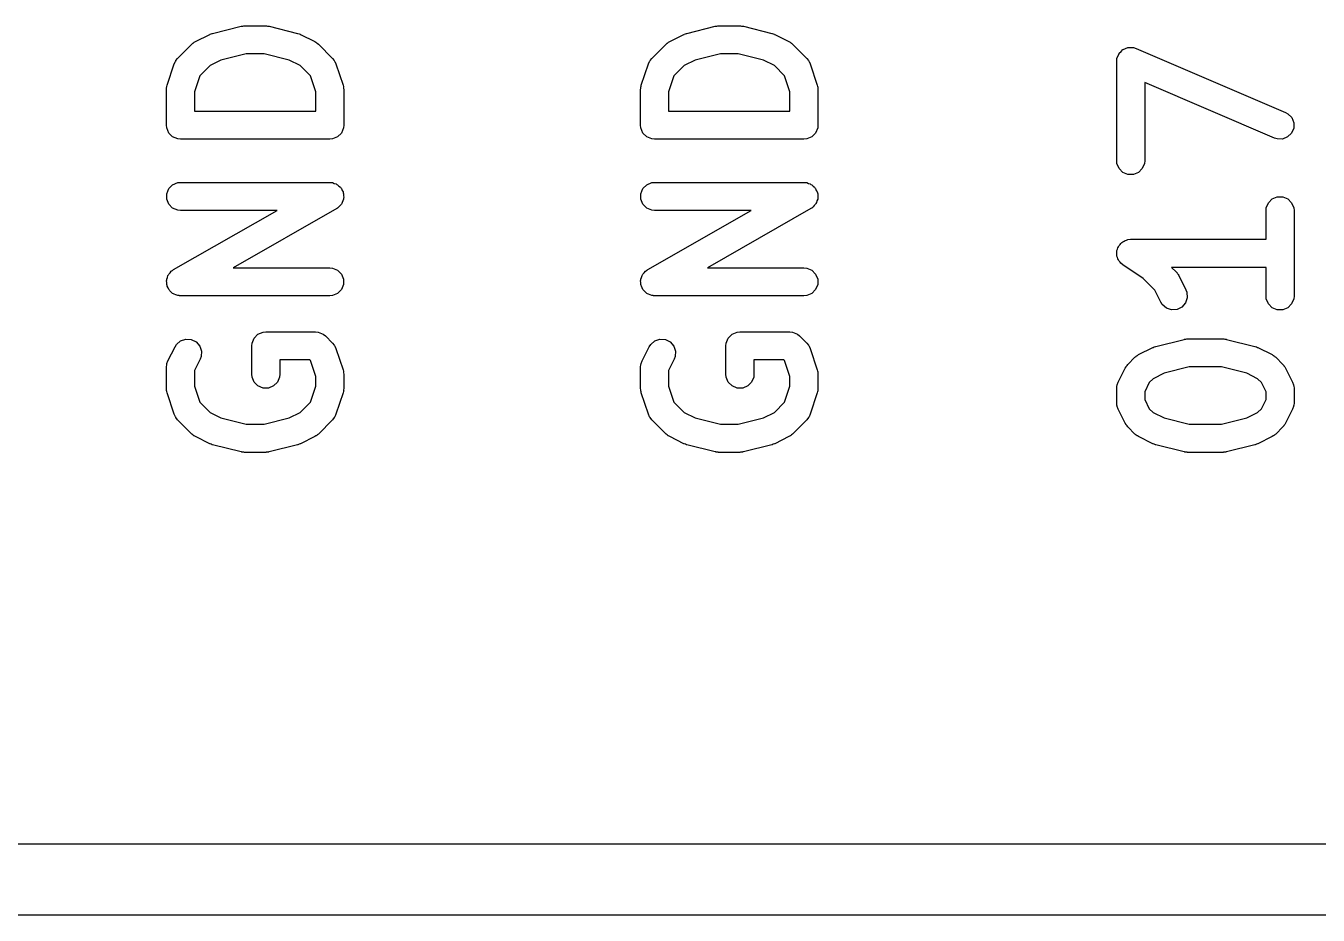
# Model space of a CAD drawing. Extents: x 164.6 to 215.9, y -98.7 to -77.7.
# Drawn here: x 177.51 to 184.44, y -97.08 to -92.31 of the extents above; entities that cross this region are included whole.
import ezdxf

# ---------------------------------------------------------------- set-up
doc = ezdxf.new("R2010")
doc.units = 0
doc.layers.add('BLACK', color=7, linetype='CONTINUOUS')

msp = doc.modelspace()

# ---------------------------------------------------------------- linework, layer by layer
at = {"layer": 'BLACK', "linetype": 'CONTINUOUS'}
for p, q in [((178.51458, -92.354667), (178.666962, -92.316571)), ((178.666962, -92.316571), (178.669498, -92.316195)), ((178.669498, -92.316195), (178.67052, -92.315773)), ((178.67052, -92.315773), (178.676032, -92.31523)), ((178.676032, -92.31523), (178.681506, -92.314421)), ((178.681506, -92.314421), (178.682598, -92.314583)), ((178.682598, -92.314583), (178.685152, -92.314332)), ((178.685152, -92.314332), (178.799438, -92.314332)), ((178.799438, -92.314332), (178.801991, -92.314583)), ((178.801991, -92.314583), (178.803084, -92.314421)), ((178.803084, -92.314421), (178.808558, -92.31523)), ((178.808558, -92.31523), (178.81407, -92.315773)), ((178.81407, -92.315773), (178.81509, -92.316195)), ((178.81509, -92.316195), (178.817629, -92.316571)), ((178.817629, -92.316571), (178.97001, -92.354667)), ((181.05458, -92.354667), (181.206962, -92.316571)), ((181.206962, -92.316571), (181.209498, -92.316195)), ((181.209498, -92.316195), (181.21052, -92.315773)), ((181.21052, -92.315773), (181.216032, -92.31523)), ((181.216032, -92.31523), (181.221506, -92.314421)), ((181.221506, -92.314421), (181.222598, -92.314583)), ((181.222598, -92.314583), (181.225152, -92.314332)), ((181.225152, -92.314332), (181.339438, -92.314332)), ((181.339438, -92.314332), (181.341991, -92.314583)), ((181.341991, -92.314583), (181.343084, -92.314421)), ((181.343084, -92.314421), (181.348558, -92.31523)), ((181.348558, -92.31523), (181.35407, -92.315773)), ((181.35407, -92.315773), (181.35509, -92.316195)), ((181.35509, -92.316195), (181.357629, -92.316571)), ((181.357629, -92.316571), (181.51001, -92.354667)), ((178.403547, -92.41249), (178.409297, -92.407769)), ((178.409297, -92.407769), (178.410596, -92.406273)), ((178.410596, -92.406273), (178.41285, -92.404853)), ((178.41285, -92.404853), (178.414912, -92.403162)), ((178.414912, -92.403162), (178.416744, -92.402403)), ((178.416744, -92.402403), (178.423039, -92.398441)), ((178.423039, -92.398441), (178.49923, -92.360346)), ((178.49923, -92.360346), (178.500299, -92.359936)), ((178.500299, -92.359936), (178.500735, -92.359614)), ((178.500735, -92.359614), (178.506886, -92.357415)), ((178.506886, -92.357415), (178.512962, -92.355091)), ((178.512962, -92.355091), (178.5135, -92.355052)), ((178.5135, -92.355052), (178.51458, -92.354667)), ((178.97001, -92.354667), (178.971089, -92.355052)), ((178.971089, -92.355052), (178.971628, -92.355091)), ((178.971628, -92.355091), (178.977703, -92.357415)), ((178.977703, -92.357415), (178.983855, -92.359614)), ((178.983855, -92.359614), (178.98429, -92.359936)), ((178.98429, -92.359936), (178.98536, -92.360346)), ((178.98536, -92.360346), (179.06155, -92.398441)), ((179.06155, -92.398441), (179.067846, -92.402404)), ((179.067846, -92.402404), (179.069676, -92.403162)), ((179.069676, -92.403162), (179.071734, -92.404851)), ((179.071734, -92.404851), (179.073993, -92.406273)), ((179.073993, -92.406273), (179.075292, -92.407771)), ((179.075292, -92.407771), (179.081042, -92.41249)), ((180.943547, -92.41249), (180.949297, -92.407769)), ((180.949297, -92.407769), (180.950596, -92.406273)), ((180.950596, -92.406273), (180.95285, -92.404853)), ((180.95285, -92.404853), (180.954912, -92.403162)), ((180.954912, -92.403162), (180.956744, -92.402403)), ((180.956744, -92.402403), (180.963039, -92.398441)), ((180.963039, -92.398441), (181.03923, -92.360346)), ((181.03923, -92.360346), (181.040299, -92.359936)), ((181.040299, -92.359936), (181.040735, -92.359614)), ((181.040735, -92.359614), (181.046886, -92.357415)), ((181.046886, -92.357415), (181.052962, -92.355091)), ((181.052962, -92.355091), (181.0535, -92.355052)), ((181.0535, -92.355052), (181.05458, -92.354667)), ((181.51001, -92.354667), (181.511089, -92.355052)), ((181.511089, -92.355052), (181.511628, -92.355091)), ((181.511628, -92.355091), (181.517703, -92.357415)), ((181.517703, -92.357415), (181.523855, -92.359614)), ((181.523855, -92.359614), (181.52429, -92.359936)), ((181.52429, -92.359936), (181.52536, -92.360346)), ((181.52536, -92.360346), (181.60155, -92.398441)), ((181.60155, -92.398441), (181.607846, -92.402404)), ((181.607846, -92.402404), (181.609676, -92.403162)), ((181.609676, -92.403162), (181.611734, -92.404851)), ((181.611734, -92.404851), (181.613993, -92.406273)), ((181.613993, -92.406273), (181.615292, -92.407771)), ((181.615292, -92.407771), (181.621042, -92.41249)), ((178.327357, -92.48868), (178.403547, -92.41249)), ((178.694387, -92.464332), (178.558945, -92.498192)), ((178.790203, -92.464332), (178.694387, -92.464332)), ((178.925642, -92.498192), (178.790203, -92.464332)), ((179.081042, -92.41249), (179.157233, -92.48868)), ((180.867357, -92.48868), (180.943547, -92.41249)), ((181.234387, -92.464332), (181.098945, -92.498192)), ((181.330203, -92.464332), (181.234387, -92.464332)), ((181.465642, -92.498192), (181.330203, -92.464332)), ((181.621042, -92.41249), (181.697233, -92.48868)), ((183.35892, -92.48809), (183.364508, -92.475049)), ((183.364508, -92.475049), (183.369935, -92.461949)), ((183.369935, -92.461949), (183.370263, -92.46162)), ((183.370263, -92.46162), (183.370447, -92.461192)), ((183.370447, -92.461192), (183.380607, -92.451276)), ((183.380607, -92.451276), (183.390627, -92.441257)), ((183.390627, -92.441257), (183.391057, -92.441078)), ((183.391057, -92.441078), (183.391391, -92.440753)), ((183.391391, -92.440753), (183.404573, -92.435479)), ((183.404573, -92.435479), (183.417663, -92.430058)), ((183.417663, -92.430058), (183.418129, -92.430058)), ((183.418129, -92.430058), (183.418561, -92.429885)), ((183.418561, -92.429885), (183.432741, -92.430058)), ((183.432741, -92.430058), (183.446927, -92.430058)), ((183.446927, -92.430058), (183.447357, -92.430236)), ((183.447357, -92.430236), (183.447822, -92.430242)), ((183.447822, -92.430242), (183.461839, -92.434681)), ((183.461839, -92.434681), (184.261839, -92.777539)), ((178.271144, -92.632282), (178.309239, -92.517996)), ((178.309239, -92.517996), (178.315233, -92.504571)), ((178.315233, -92.504571), (178.316998, -92.502535)), ((178.316998, -92.502535), (178.31803, -92.500045)), ((178.31803, -92.500045), (178.327357, -92.48868)), ((178.501006, -92.527162), (178.445942, -92.582226)), ((178.558945, -92.498192), (178.501006, -92.527162)), ((178.983582, -92.527162), (178.925642, -92.498192)), ((179.038648, -92.582227), (178.983582, -92.527162)), ((179.157233, -92.48868), (179.16656, -92.500045)), ((179.16656, -92.500045), (179.167591, -92.502535)), ((179.167591, -92.502535), (179.169357, -92.504571)), ((179.169357, -92.504571), (179.175351, -92.517996)), ((179.175351, -92.517996), (179.213446, -92.632282)), ((180.811144, -92.632282), (180.849239, -92.517996)), ((180.849239, -92.517996), (180.855233, -92.504571)), ((180.855233, -92.504571), (180.856998, -92.502535)), ((180.856998, -92.502535), (180.85803, -92.500045)), ((180.85803, -92.500045), (180.867357, -92.48868)), ((181.041006, -92.527162), (180.985942, -92.582226)), ((181.098945, -92.498192), (181.041006, -92.527162)), ((181.523582, -92.527162), (181.465642, -92.498192)), ((181.578648, -92.582227), (181.523582, -92.527162)), ((181.697233, -92.48868), (181.70656, -92.500045)), ((181.70656, -92.500045), (181.707591, -92.502535)), ((181.707591, -92.502535), (181.709357, -92.504571)), ((181.709357, -92.504571), (181.715351, -92.517996)), ((181.715351, -92.517996), (181.753446, -92.632282)), ((183.357295, -92.503617), (183.358736, -92.488985)), ((183.357295, -93.036951), (183.357295, -92.503617)), ((183.358736, -92.488985), (183.358914, -92.488554)), ((183.358914, -92.488554), (183.35892, -92.48809)), ((178.445942, -92.582226), (178.417295, -92.668168)), ((179.067295, -92.668168), (179.038648, -92.582227)), ((180.985942, -92.582226), (180.957295, -92.668168)), ((181.607295, -92.668168), (181.578648, -92.582227)), ((184.202751, -92.915411), (183.507295, -92.617357)), ((183.507295, -92.617357), (183.507295, -93.036951)), ((178.267295, -92.655999), (178.268024, -92.648593)), ((178.267295, -92.846475), (178.267295, -92.655999)), ((178.267884, -92.646619), (178.268474, -92.644021)), ((178.268024, -92.648593), (178.267884, -92.646619)), ((178.268474, -92.644021), (178.268736, -92.641367)), ((178.268736, -92.641367), (178.269494, -92.639535)), ((178.269494, -92.639535), (178.271144, -92.632282)), ((178.417295, -92.668168), (178.417295, -92.771475)), ((179.067295, -92.771475), (179.067295, -92.668168)), ((179.213446, -92.632282), (179.215095, -92.639535)), ((179.215095, -92.639535), (179.215854, -92.641367)), ((179.215854, -92.641367), (179.216115, -92.644021)), ((179.216115, -92.644021), (179.216706, -92.646619)), ((179.216706, -92.646619), (179.216565, -92.648593)), ((179.216565, -92.648593), (179.217295, -92.655999)), ((179.217295, -92.655999), (179.217295, -92.846475)), ((180.807295, -92.655999), (180.808024, -92.648593)), ((180.807295, -92.846475), (180.807295, -92.655999)), ((180.807884, -92.646619), (180.808474, -92.644021)), ((180.808024, -92.648593), (180.807884, -92.646619)), ((180.808474, -92.644021), (180.808736, -92.641367)), ((180.808736, -92.641367), (180.809494, -92.639535)), ((180.809494, -92.639535), (180.811144, -92.632282)), ((180.957295, -92.668168), (180.957295, -92.771475)), ((181.607295, -92.771475), (181.607295, -92.668168)), ((181.753446, -92.632282), (181.755095, -92.639535)), ((181.755095, -92.639535), (181.755854, -92.641367)), ((181.755854, -92.641367), (181.756115, -92.644021)), ((181.756115, -92.644021), (181.756706, -92.646619)), ((181.756706, -92.646619), (181.756565, -92.648593)), ((181.756565, -92.648593), (181.757295, -92.655999)), ((181.757295, -92.655999), (181.757295, -92.846475)), ((178.417295, -92.771475), (179.067295, -92.771475)), ((180.957295, -92.771475), (181.607295, -92.771475)), ((184.261839, -92.777539), (184.27472, -92.784627)), ((184.27472, -92.784627), (184.295158, -92.805571)), ((184.295158, -92.805571), (184.306026, -92.832741)), ((178.268736, -92.861107), (178.267295, -92.846475)), ((178.279935, -92.888143), (178.268736, -92.861107)), ((178.300627, -92.908835), (178.279935, -92.888143)), ((179.204655, -92.888143), (179.183963, -92.908835)), ((179.215854, -92.861107), (179.204655, -92.888143)), ((179.217295, -92.846475), (179.215854, -92.861107)), ((180.808736, -92.861107), (180.807295, -92.846475)), ((180.819935, -92.888143), (180.808736, -92.861107)), ((180.840627, -92.908835), (180.819935, -92.888143)), ((181.744655, -92.888143), (181.723963, -92.908835)), ((181.755854, -92.861107), (181.744655, -92.888143)), ((181.757295, -92.846475), (181.755854, -92.861107)), ((184.294142, -92.8889), (184.273199, -92.909339)), ((184.30567, -92.862002), (184.294142, -92.8889)), ((184.306026, -92.832741), (184.30567, -92.862002)), ((178.327663, -92.920034), (178.300627, -92.908835)), ((178.342295, -92.921475), (178.327663, -92.920034)), ((179.142295, -92.921475), (178.342295, -92.921475)), ((179.156927, -92.920034), (179.142295, -92.921475)), ((179.183963, -92.908835), (179.156927, -92.920034)), ((180.867663, -92.920034), (180.840627, -92.908835)), ((180.882295, -92.921475), (180.867663, -92.920034)), ((181.682295, -92.921475), (180.882295, -92.921475)), ((181.696927, -92.920034), (181.682295, -92.921475)), ((181.723963, -92.908835), (181.696927, -92.920034)), ((184.216767, -92.91985), (184.202751, -92.915411)), ((184.246029, -92.920207), (184.216767, -92.91985)), ((184.273199, -92.909339), (184.246029, -92.920207)), ((183.358736, -93.051583), (183.357295, -93.036951)), ((183.369935, -93.078619), (183.358736, -93.051583)), ((183.390627, -93.099311), (183.369935, -93.078619)), ((183.417663, -93.11051), (183.390627, -93.099311)), ((183.473963, -93.099311), (183.446927, -93.11051)), ((183.494655, -93.078619), (183.473963, -93.099311)), ((183.505854, -93.051583), (183.494655, -93.078619)), ((183.507295, -93.036951), (183.505854, -93.051583)), ((178.279935, -93.185759), (178.300627, -93.165067)), ((178.300627, -93.165067), (178.327663, -93.153868)), ((178.327663, -93.153868), (178.342295, -93.152427)), ((178.342295, -93.152427), (179.142295, -93.152427)), ((179.142295, -93.152427), (179.146058, -93.152797)), ((179.146058, -93.152797), (179.147534, -93.15261)), ((179.147534, -93.15261), (179.149444, -93.153131)), ((179.149444, -93.153131), (179.156927, -93.153868)), ((179.156927, -93.153868), (179.166142, -93.157685)), ((179.166142, -93.157685), (179.175766, -93.16031)), ((179.175766, -93.16031), (179.179546, -93.163237)), ((179.179546, -93.163237), (179.183963, -93.165067)), ((179.183963, -93.165067), (179.191013, -93.172117)), ((179.191013, -93.172117), (179.198903, -93.178227)), ((180.819935, -93.185759), (180.840627, -93.165067)), ((180.840627, -93.165067), (180.867663, -93.153868)), ((180.867663, -93.153868), (180.882295, -93.152427)), ((180.882295, -93.152427), (181.682295, -93.152427)), ((181.682295, -93.152427), (181.686058, -93.152797)), ((181.686058, -93.152797), (181.687534, -93.15261)), ((181.687534, -93.15261), (181.689444, -93.153131)), ((181.689444, -93.153131), (181.696927, -93.153868)), ((181.696927, -93.153868), (181.706142, -93.157685)), ((181.706142, -93.157685), (181.715766, -93.16031)), ((181.715766, -93.16031), (181.719546, -93.163237)), ((181.719546, -93.163237), (181.723963, -93.165067)), ((181.723963, -93.165067), (181.731013, -93.172117)), ((181.731013, -93.172117), (181.738903, -93.178227)), ((183.446927, -93.11051), (183.417663, -93.11051)), ((178.268736, -93.212795), (178.279935, -93.185759)), ((178.268736, -93.242059), (178.268736, -93.212795)), ((178.279935, -93.269095), (178.268736, -93.242059)), ((179.198903, -93.178227), (179.201276, -93.18238)), ((179.201276, -93.18238), (179.204655, -93.185759)), ((179.204655, -93.185759), (179.208471, -93.194971)), ((179.208471, -93.194971), (179.213422, -93.203636)), ((179.215854, -93.242059), (179.212036, -93.251275)), ((179.213422, -93.203636), (179.214024, -93.208379)), ((179.214024, -93.208379), (179.215854, -93.212795)), ((179.215854, -93.212795), (179.215854, -93.222769)), ((179.215854, -93.222769), (179.217112, -93.232666)), ((179.217112, -93.232666), (179.215854, -93.237278)), ((179.215854, -93.237278), (179.215854, -93.242059)), ((180.808736, -93.212795), (180.819935, -93.185759)), ((180.808736, -93.242059), (180.808736, -93.212795)), ((180.819935, -93.269095), (180.808736, -93.242059)), ((181.738903, -93.178227), (181.741276, -93.18238)), ((181.741276, -93.18238), (181.744655, -93.185759)), ((181.744655, -93.185759), (181.748471, -93.194971)), ((181.748471, -93.194971), (181.753422, -93.203636)), ((181.755854, -93.242059), (181.752036, -93.251275)), ((181.753422, -93.203636), (181.754024, -93.208379)), ((181.754024, -93.208379), (181.755854, -93.212795)), ((181.755854, -93.212795), (181.755854, -93.222769)), ((181.755854, -93.222769), (181.757112, -93.232666)), ((181.757112, -93.232666), (181.755854, -93.237278)), ((181.755854, -93.237278), (181.755854, -93.242059)), ((184.169935, -93.26195), (184.190627, -93.241258)), ((184.190627, -93.241258), (184.217663, -93.230059)), ((184.217663, -93.230059), (184.246927, -93.230059)), ((184.246927, -93.230059), (184.273963, -93.241258)), ((184.273963, -93.241258), (184.294655, -93.26195)), ((178.300627, -93.289787), (178.279935, -93.269095)), ((178.327663, -93.300986), (178.300627, -93.289787)), ((178.305085, -93.619452), (178.859879, -93.302427)), ((178.342295, -93.302427), (178.327663, -93.300986)), ((178.859879, -93.302427), (178.342295, -93.302427)), ((179.179505, -93.292545), (178.624711, -93.60957)), ((179.182588, -93.290356), (179.179505, -93.292545)), ((179.183963, -93.289787), (179.182588, -93.290356)), ((179.185362, -93.288387), (179.183963, -93.289787)), ((179.191495, -93.284035), (179.185362, -93.288387)), ((179.197603, -93.276146), (179.191495, -93.284035)), ((179.204655, -93.269095), (179.197603, -93.276146)), ((179.206485, -93.264676), (179.204655, -93.269095)), ((179.209412, -93.260897), (179.206485, -93.264676)), ((179.212036, -93.251275), (179.209412, -93.260897)), ((180.840627, -93.289787), (180.819935, -93.269095)), ((180.867663, -93.300986), (180.840627, -93.289787)), ((180.845085, -93.619452), (181.399879, -93.302427)), ((180.882295, -93.302427), (180.867663, -93.300986)), ((181.399879, -93.302427), (180.882295, -93.302427)), ((181.719505, -93.292545), (181.164711, -93.60957)), ((181.722588, -93.290356), (181.719505, -93.292545)), ((181.723963, -93.289787), (181.722588, -93.290356)), ((181.725362, -93.288387), (181.723963, -93.289787)), ((181.731495, -93.284035), (181.725362, -93.288387)), ((181.737603, -93.276146), (181.731495, -93.284035)), ((181.744655, -93.269095), (181.737603, -93.276146)), ((181.746485, -93.264676), (181.744655, -93.269095)), ((181.749412, -93.260897), (181.746485, -93.264676)), ((181.752036, -93.251275), (181.749412, -93.260897)), ((184.157295, -93.303618), (184.158736, -93.288986)), ((184.157295, -93.457189), (184.157295, -93.303618)), ((184.158736, -93.288986), (184.169935, -93.26195)), ((184.294655, -93.26195), (184.305854, -93.288986)), ((184.305854, -93.288986), (184.307295, -93.303618)), ((184.307295, -93.303618), (184.307295, -93.760761)), ((183.358736, -93.517557), (183.361547, -93.510768)), ((183.358736, -93.524982), (183.358736, -93.517557)), ((183.361547, -93.510768), (183.362974, -93.50356)), ((183.362974, -93.50356), (183.367093, -93.497381)), ((183.367093, -93.497381), (183.369935, -93.490521)), ((183.369935, -93.490521), (183.37513, -93.485325)), ((183.37513, -93.485325), (183.379207, -93.479211)), ((183.379207, -93.479211), (183.385376, -93.475079)), ((183.385376, -93.475079), (183.390627, -93.469829)), ((183.390627, -93.469829), (183.397416, -93.467016)), ((183.397416, -93.467016), (183.403522, -93.462928)), ((183.403522, -93.462928), (183.410802, -93.461471)), ((183.410802, -93.461471), (183.417663, -93.45863)), ((183.417663, -93.45863), (183.432141, -93.457204)), ((183.432141, -93.457204), (183.432217, -93.457189)), ((183.432217, -93.457189), (183.432242, -93.457194)), ((183.432242, -93.457194), (183.432295, -93.457189)), ((183.432295, -93.457189), (184.157295, -93.457189)), ((183.357295, -93.532267), (183.358736, -93.524982)), ((183.358736, -93.539472), (183.357295, -93.532267)), ((183.358736, -93.546821), (183.358736, -93.539472)), ((183.361577, -93.553681), (183.358736, -93.546821)), ((183.363034, -93.560962), (183.361577, -93.553681)), ((183.367122, -93.567067), (183.363034, -93.560962)), ((183.369935, -93.573857), (183.367122, -93.567067)), ((183.375185, -93.579107), (183.369935, -93.573857)), ((183.379317, -93.585277), (183.375185, -93.579107)), ((183.390575, -93.594497), (183.379317, -93.585277)), ((178.272553, -93.660722), (178.275178, -93.651099)), ((178.275178, -93.651099), (178.278105, -93.647318)), ((178.278105, -93.647318), (178.279935, -93.642902)), ((178.279935, -93.642902), (178.286985, -93.635851)), ((178.286985, -93.635851), (178.293095, -93.627962)), ((178.293095, -93.627962), (178.299227, -93.623609)), ((178.299227, -93.623609), (178.300627, -93.62221)), ((178.300627, -93.62221), (178.302001, -93.62164)), ((178.302001, -93.62164), (178.305085, -93.619452)), ((178.624711, -93.60957), (179.142295, -93.60957)), ((179.142295, -93.60957), (179.156927, -93.611011)), ((179.156927, -93.611011), (179.183963, -93.62221)), ((179.183963, -93.62221), (179.204655, -93.642902)), ((179.204655, -93.642902), (179.215854, -93.669938)), ((180.812553, -93.660722), (180.815178, -93.651099)), ((180.815178, -93.651099), (180.818105, -93.647318)), ((180.818105, -93.647318), (180.819935, -93.642902)), ((180.819935, -93.642902), (180.826985, -93.635851)), ((180.826985, -93.635851), (180.833095, -93.627962)), ((180.833095, -93.627962), (180.839227, -93.623609)), ((180.839227, -93.623609), (180.840627, -93.62221)), ((180.840627, -93.62221), (180.842001, -93.62164)), ((180.842001, -93.62164), (180.845085, -93.619452)), ((181.164711, -93.60957), (181.682295, -93.60957)), ((181.682295, -93.60957), (181.696927, -93.611011)), ((181.696927, -93.611011), (181.723963, -93.62221)), ((181.723963, -93.62221), (181.744655, -93.642902)), ((181.744655, -93.642902), (181.755854, -93.669938)), ((183.390627, -93.594549), (183.390575, -93.594497)), ((183.390649, -93.594558), (183.390627, -93.594549)), ((183.390692, -93.594593), (183.390649, -93.594558)), ((183.4988, -93.666665), (183.390692, -93.594593)), ((184.157295, -93.607189), (183.651456, -93.607189)), ((183.651456, -93.607189), (183.675804, -93.631537)), ((183.675804, -93.631537), (183.680522, -93.637286)), ((183.680522, -93.637286), (183.682021, -93.638586)), ((183.682021, -93.638586), (183.683442, -93.640845)), ((183.683442, -93.640845), (183.685131, -93.642902)), ((183.685131, -93.642902), (183.685888, -93.644729)), ((183.685888, -93.644729), (183.689853, -93.651029)), ((183.689853, -93.651029), (183.727948, -93.72722)), ((184.157295, -93.760761), (184.157295, -93.607189)), ((178.267478, -93.679331), (178.268736, -93.674718)), ((178.268736, -93.689227), (178.267478, -93.679331)), ((178.268736, -93.669938), (178.272553, -93.660722)), ((178.268736, -93.674718), (178.268736, -93.669938)), ((178.268736, -93.699202), (178.268736, -93.689227)), ((178.270565, -93.703617), (178.268736, -93.699202)), ((178.271168, -93.708361), (178.270565, -93.703617)), ((178.276118, -93.717025), (178.271168, -93.708361)), ((178.279935, -93.726238), (178.276118, -93.717025)), ((178.283313, -93.729616), (178.279935, -93.726238)), ((179.204655, -93.726238), (179.183963, -93.74693)), ((179.215854, -93.699202), (179.204655, -93.726238)), ((179.215854, -93.669938), (179.215854, -93.699202)), ((180.807478, -93.679331), (180.808736, -93.674718)), ((180.808736, -93.689227), (180.807478, -93.679331)), ((180.808736, -93.669938), (180.812553, -93.660722)), ((180.808736, -93.674718), (180.808736, -93.669938)), ((180.808736, -93.699202), (180.808736, -93.689227)), ((180.810565, -93.703617), (180.808736, -93.699202)), ((180.811168, -93.708361), (180.810565, -93.703617)), ((180.816118, -93.717025), (180.811168, -93.708361)), ((180.819935, -93.726238), (180.816118, -93.717025)), ((180.823313, -93.729616), (180.819935, -93.726238)), ((181.744655, -93.726238), (181.723963, -93.74693)), ((181.755854, -93.699202), (181.744655, -93.726238)), ((181.755854, -93.669938), (181.755854, -93.699202)), ((183.561131, -93.728997), (183.4988, -93.666665)), ((183.727948, -93.72722), (183.733203, -93.740952)), ((178.285687, -93.73377), (178.283313, -93.729616)), ((178.293576, -93.739879), (178.285687, -93.73377)), ((178.300627, -93.74693), (178.293576, -93.739879)), ((178.305043, -93.748759), (178.300627, -93.74693)), ((178.308824, -93.751687), (178.305043, -93.748759)), ((178.318447, -93.754311), (178.308824, -93.751687)), ((178.327663, -93.758129), (178.318447, -93.754311)), ((178.335145, -93.758865), (178.327663, -93.758129)), ((178.337056, -93.759387), (178.335145, -93.758865)), ((178.338531, -93.759199), (178.337056, -93.759387)), ((178.342295, -93.75957), (178.338531, -93.759199)), ((179.142295, -93.75957), (178.342295, -93.75957)), ((179.156927, -93.758129), (179.142295, -93.75957)), ((179.183963, -93.74693), (179.156927, -93.758129)), ((180.825687, -93.73377), (180.823313, -93.729616)), ((180.833576, -93.739879), (180.825687, -93.73377)), ((180.840627, -93.74693), (180.833576, -93.739879)), ((180.845043, -93.748759), (180.840627, -93.74693)), ((180.848824, -93.751687), (180.845043, -93.748759)), ((180.858447, -93.754311), (180.848824, -93.751687)), ((180.867663, -93.758129), (180.858447, -93.754311)), ((180.875145, -93.758865), (180.867663, -93.758129)), ((180.877056, -93.759387), (180.875145, -93.758865)), ((180.878531, -93.759199), (180.877056, -93.759387)), ((180.882295, -93.75957), (180.878531, -93.759199)), ((181.682295, -93.75957), (180.882295, -93.75957)), ((181.696927, -93.758129), (181.682295, -93.75957)), ((181.723963, -93.74693), (181.696927, -93.758129)), ((183.593784, -93.794302), (183.561131, -93.728997)), ((183.601616, -93.806745), (183.593784, -93.794302)), ((183.735277, -93.770142), (183.726023, -93.797903)), ((183.733203, -93.740952), (183.735277, -93.770142)), ((184.158736, -93.775393), (184.157295, -93.760761)), ((184.169935, -93.802429), (184.158736, -93.775393)), ((184.305854, -93.775393), (184.294655, -93.802429)), ((184.307295, -93.760761), (184.305854, -93.775393)), ((183.623724, -93.825918), (183.601616, -93.806745)), ((183.651485, -93.835172), (183.623724, -93.825918)), ((183.680675, -93.833098), (183.651485, -93.835172)), ((183.70685, -93.820011), (183.680675, -93.833098)), ((183.726023, -93.797903), (183.70685, -93.820011)), ((184.190627, -93.823121), (184.169935, -93.802429)), ((184.217663, -93.83432), (184.190627, -93.823121)), ((184.246927, -93.83432), (184.217663, -93.83432)), ((184.273963, -93.823121), (184.246927, -93.83432)), ((184.294655, -93.802429), (184.273963, -93.823121)), ((178.32114, -94.019539), (178.343248, -94.000366)), ((178.343248, -94.000366), (178.371009, -93.991112)), ((178.371009, -93.991112), (178.400199, -93.993186)), ((178.400199, -93.993186), (178.426374, -94.006273)), ((178.725879, -94.012795), (178.737078, -93.985759)), ((178.737078, -93.985759), (178.75777, -93.965067)), ((178.75777, -93.965067), (178.784806, -93.953868)), ((178.784806, -93.953868), (178.799438, -93.952427)), ((178.799438, -93.952427), (179.066104, -93.952427)), ((179.066104, -93.952427), (179.080736, -93.953868)), ((179.080736, -93.953868), (179.107772, -93.965067)), ((179.107772, -93.965067), (179.119137, -93.974394)), ((179.119137, -93.974394), (179.157233, -94.01249)), ((180.86114, -94.019539), (180.883248, -94.000366)), ((180.883248, -94.000366), (180.911009, -93.991112)), ((180.911009, -93.991112), (180.940199, -93.993186)), ((180.940199, -93.993186), (180.966374, -94.006273)), ((181.265879, -94.012795), (181.277078, -93.985759)), ((181.277078, -93.985759), (181.29777, -93.965067)), ((181.29777, -93.965067), (181.324806, -93.953868)), ((181.324806, -93.953868), (181.339438, -93.952427)), ((181.339438, -93.952427), (181.606104, -93.952427)), ((181.606104, -93.952427), (181.620736, -93.953868)), ((181.620736, -93.953868), (181.647772, -93.965067)), ((181.647772, -93.965067), (181.659137, -93.974394)), ((181.659137, -93.974394), (181.697233, -94.01249)), ((183.566486, -94.030857), (183.718867, -93.992762)), ((183.718867, -93.992762), (183.721404, -93.992386)), ((183.721404, -93.992386), (183.722425, -93.991964)), ((183.722425, -93.991964), (183.727927, -93.991422)), ((183.727927, -93.991422), (183.733412, -93.990611)), ((183.733412, -93.990611), (183.734507, -93.990774)), ((183.734507, -93.990774), (183.737057, -93.990523)), ((183.737057, -93.990523), (183.927533, -93.990523)), ((183.927533, -93.990523), (183.930086, -93.990774)), ((183.930086, -93.990774), (183.931178, -93.990612)), ((183.931178, -93.990612), (183.93665, -93.99142)), ((183.93665, -93.99142), (183.942165, -93.991964)), ((183.942165, -93.991964), (183.943186, -93.992387)), ((183.943186, -93.992387), (183.945723, -93.992762)), ((183.945723, -93.992762), (184.098104, -94.030857)), ((178.275213, -94.108172), (178.313308, -94.031982)), ((178.313308, -94.031982), (178.32114, -94.019539)), ((178.426374, -94.006273), (178.445547, -94.028381)), ((178.445547, -94.028381), (178.454801, -94.056142)), ((178.454801, -94.056142), (178.452727, -94.085332)), ((178.724438, -94.027427), (178.725879, -94.012795)), ((178.724438, -94.179808), (178.724438, -94.027427)), ((179.157233, -94.01249), (179.166561, -94.023855)), ((179.166561, -94.023855), (179.167592, -94.026345)), ((179.167592, -94.026345), (179.169357, -94.02838)), ((179.169357, -94.02838), (179.175351, -94.041806)), ((179.175351, -94.041806), (179.213446, -94.156091)), ((180.815213, -94.108172), (180.853308, -94.031982)), ((180.853308, -94.031982), (180.86114, -94.019539)), ((180.966374, -94.006273), (180.985547, -94.028381)), ((180.985547, -94.028381), (180.994801, -94.056142)), ((180.994801, -94.056142), (180.992727, -94.085332)), ((181.264438, -94.027427), (181.265879, -94.012795)), ((181.264438, -94.179808), (181.264438, -94.027427)), ((181.697233, -94.01249), (181.706561, -94.023855)), ((181.706561, -94.023855), (181.707592, -94.026345)), ((181.707592, -94.026345), (181.709357, -94.02838)), ((181.709357, -94.02838), (181.715351, -94.041806)), ((181.715351, -94.041806), (181.753446, -94.156091)), ((183.474944, -94.074631), (183.551135, -94.036536)), ((183.551135, -94.036536), (183.552204, -94.036126)), ((183.552204, -94.036126), (183.55264, -94.035804)), ((183.55264, -94.035804), (183.558785, -94.033608)), ((183.558785, -94.033608), (183.564867, -94.031281)), ((183.564867, -94.031281), (183.565406, -94.031242)), ((183.565406, -94.031242), (183.566486, -94.030857)), ((184.098104, -94.030857), (184.099183, -94.031242)), ((184.099183, -94.031242), (184.099723, -94.031281)), ((184.099723, -94.031281), (184.105804, -94.033608)), ((184.105804, -94.033608), (184.11195, -94.035804)), ((184.11195, -94.035804), (184.112385, -94.036126)), ((184.112385, -94.036126), (184.113455, -94.036536)), ((184.113455, -94.036536), (184.189645, -94.074631)), ((178.267295, -94.141713), (178.268736, -94.127081)), ((178.267295, -94.255999), (178.267295, -94.141713)), ((178.268736, -94.127081), (178.269767, -94.124591)), ((178.269767, -94.124591), (178.269958, -94.121904)), ((178.269958, -94.121904), (178.275213, -94.108172)), ((178.447472, -94.099064), (178.417295, -94.159418)), ((178.452727, -94.085332), (178.447472, -94.099064)), ((179.035038, -94.102427), (178.874438, -94.102427)), ((178.874438, -94.102427), (178.874438, -94.179808)), ((179.038648, -94.106037), (179.035038, -94.102427)), ((179.067295, -94.191978), (179.038648, -94.106037)), ((180.807295, -94.141713), (180.808736, -94.127081)), ((180.807295, -94.255999), (180.807295, -94.141713)), ((180.808736, -94.127081), (180.809767, -94.124591)), ((180.809767, -94.124591), (180.809958, -94.121904)), ((180.809958, -94.121904), (180.815213, -94.108172)), ((180.987472, -94.099064), (180.957295, -94.159418)), ((180.992727, -94.085332), (180.987472, -94.099064)), ((181.575038, -94.102427), (181.414438, -94.102427)), ((181.414438, -94.102427), (181.414438, -94.179808)), ((181.578648, -94.106037), (181.575038, -94.102427)), ((181.607295, -94.191978), (181.578648, -94.106037)), ((183.403308, -94.146267), (183.407272, -94.139967)), ((183.407272, -94.139967), (183.40803, -94.13814)), ((183.40803, -94.13814), (183.409718, -94.136083)), ((183.409718, -94.136083), (183.41114, -94.133824)), ((183.41114, -94.133824), (183.412638, -94.132524)), ((183.412638, -94.132524), (183.417357, -94.126775)), ((183.417357, -94.126775), (183.455452, -94.08868)), ((183.455452, -94.08868), (183.461201, -94.083961)), ((183.461201, -94.083961), (183.462501, -94.082463)), ((183.462501, -94.082463), (183.46476, -94.081041)), ((183.46476, -94.081041), (183.466817, -94.079353)), ((183.466817, -94.079353), (183.468644, -94.078595)), ((183.468644, -94.078595), (183.474944, -94.074631)), ((183.746291, -94.140523), (183.610851, -94.174382)), ((183.918299, -94.140523), (183.746291, -94.140523)), ((184.053738, -94.174382), (183.918299, -94.140523)), ((184.189645, -94.074631), (184.195941, -94.078594)), ((184.195941, -94.078594), (184.197771, -94.079352)), ((184.197771, -94.079352), (184.199829, -94.081041)), ((184.199829, -94.081041), (184.202088, -94.082463)), ((184.202088, -94.082463), (184.203387, -94.083961)), ((184.203387, -94.083961), (184.209136, -94.088679)), ((184.209136, -94.088679), (184.247232, -94.126774)), ((184.247232, -94.126774), (184.251952, -94.132525)), ((184.251952, -94.132525), (184.25345, -94.133824)), ((184.25345, -94.133824), (184.254869, -94.136079)), ((184.254869, -94.136079), (184.25656, -94.138139)), ((184.25656, -94.138139), (184.257318, -94.139969)), ((184.257318, -94.139969), (184.261282, -94.146267)), ((178.417295, -94.159418), (178.417295, -94.243829)), ((178.725879, -94.19444), (178.724438, -94.179808)), ((178.737078, -94.221476), (178.725879, -94.19444)), ((178.872997, -94.19444), (178.861798, -94.221476)), ((178.874438, -94.179808), (178.872997, -94.19444)), ((179.067295, -94.243829), (179.067295, -94.191978)), ((179.213446, -94.156091), (179.215095, -94.163344)), ((179.215095, -94.163344), (179.215854, -94.165176)), ((179.215854, -94.165176), (179.216115, -94.16783)), ((179.216115, -94.16783), (179.216706, -94.170428)), ((179.216706, -94.170428), (179.216565, -94.172402)), ((179.216565, -94.172402), (179.217295, -94.179808)), ((179.217295, -94.179808), (179.217295, -94.255999)), ((180.957295, -94.159418), (180.957295, -94.243829)), ((181.265879, -94.19444), (181.264438, -94.179808)), ((181.277078, -94.221476), (181.265879, -94.19444)), ((181.412997, -94.19444), (181.401798, -94.221476)), ((181.414438, -94.179808), (181.412997, -94.19444)), ((181.607295, -94.243829), (181.607295, -94.191978)), ((181.753446, -94.156091), (181.755095, -94.163344)), ((181.755095, -94.163344), (181.755854, -94.165176)), ((181.755854, -94.165176), (181.756115, -94.16783)), ((181.756115, -94.16783), (181.756706, -94.170428)), ((181.756706, -94.170428), (181.756565, -94.172402)), ((181.756565, -94.172402), (181.757295, -94.179808)), ((181.757295, -94.179808), (181.757295, -94.255999)), ((183.365213, -94.222458), (183.403308, -94.146267)), ((183.552911, -94.203352), (183.532029, -94.224234)), ((183.610851, -94.174382), (183.552911, -94.203352)), ((184.111677, -94.203352), (184.053738, -94.174382)), ((184.132561, -94.224235), (184.111677, -94.203352)), ((184.261282, -94.146267), (184.299377, -94.222458)), ((178.268024, -94.263404), (178.267295, -94.255999)), ((178.267884, -94.265379), (178.268024, -94.263404)), ((178.268474, -94.267976), (178.267884, -94.265379)), ((178.268736, -94.270631), (178.268474, -94.267976)), ((178.269494, -94.272462), (178.268736, -94.270631)), ((178.271144, -94.279716), (178.269494, -94.272462)), ((178.309239, -94.394002), (178.271144, -94.279716)), ((178.417295, -94.243829), (178.445942, -94.329771)), ((178.75777, -94.242168), (178.737078, -94.221476)), ((178.784806, -94.253367), (178.75777, -94.242168)), ((178.81407, -94.253367), (178.784806, -94.253367)), ((178.841106, -94.242168), (178.81407, -94.253367)), ((178.861798, -94.221476), (178.841106, -94.242168)), ((179.038648, -94.32977), (179.067295, -94.243829)), ((179.213446, -94.279716), (179.175351, -94.394002)), ((179.215095, -94.272462), (179.213446, -94.279716)), ((179.215854, -94.270631), (179.215095, -94.272462)), ((179.216115, -94.267976), (179.215854, -94.270631)), ((179.216706, -94.265379), (179.216115, -94.267976)), ((179.217295, -94.255999), (179.216565, -94.263404)), ((179.216565, -94.263404), (179.216706, -94.265379)), ((180.808024, -94.263404), (180.807295, -94.255999)), ((180.807884, -94.265379), (180.808024, -94.263404)), ((180.808474, -94.267976), (180.807884, -94.265379)), ((180.808736, -94.270631), (180.808474, -94.267976)), ((180.809494, -94.272462), (180.808736, -94.270631)), ((180.811144, -94.279716), (180.809494, -94.272462)), ((180.849239, -94.394002), (180.811144, -94.279716)), ((180.957295, -94.243829), (180.985942, -94.329771)), ((181.29777, -94.242168), (181.277078, -94.221476)), ((181.324806, -94.253367), (181.29777, -94.242168)), ((181.35407, -94.253367), (181.324806, -94.253367)), ((181.381106, -94.242168), (181.35407, -94.253367)), ((181.401798, -94.221476), (181.381106, -94.242168)), ((181.578648, -94.32977), (181.607295, -94.243829)), ((181.753446, -94.279716), (181.715351, -94.394002)), ((181.755095, -94.272462), (181.753446, -94.279716)), ((181.755854, -94.270631), (181.755095, -94.272462)), ((181.756115, -94.267976), (181.755854, -94.270631)), ((181.756706, -94.265379), (181.756115, -94.267976)), ((181.757295, -94.255999), (181.756565, -94.263404)), ((181.756565, -94.263404), (181.756706, -94.265379)), ((183.357295, -94.255999), (183.358736, -94.241367)), ((183.357295, -94.332189), (183.357295, -94.255999)), ((183.358736, -94.241367), (183.359767, -94.238877)), ((183.359767, -94.238877), (183.359958, -94.23619)), ((183.359958, -94.23619), (183.365213, -94.222458)), ((183.532029, -94.224234), (183.507295, -94.273703)), ((183.507295, -94.273703), (183.507295, -94.314484)), ((184.157295, -94.273703), (184.132561, -94.224235)), ((184.157295, -94.314484), (184.157295, -94.273703)), ((184.299377, -94.222458), (184.304632, -94.23619)), ((184.304632, -94.23619), (184.304822, -94.238877)), ((184.304822, -94.238877), (184.305854, -94.241367)), ((184.305854, -94.241367), (184.307295, -94.255999)), ((184.307295, -94.255999), (184.307295, -94.332189)), ((178.445942, -94.329771), (178.501006, -94.384835)), ((178.983582, -94.384835), (179.038648, -94.32977)), ((180.985942, -94.329771), (181.041006, -94.384835)), ((181.523582, -94.384835), (181.578648, -94.32977)), ((183.358736, -94.346821), (183.357295, -94.332189)), ((183.359767, -94.34931), (183.358736, -94.346821)), ((183.359958, -94.351998), (183.359767, -94.34931)), ((183.507295, -94.314484), (183.532029, -94.363953)), ((184.132561, -94.363952), (184.157295, -94.314484)), ((184.304822, -94.34931), (184.304632, -94.351998)), ((184.305854, -94.346821), (184.304822, -94.34931)), ((184.307295, -94.332189), (184.305854, -94.346821)), ((178.315233, -94.407427), (178.309239, -94.394002)), ((178.316998, -94.409462), (178.315233, -94.407427)), ((178.31803, -94.411953), (178.316998, -94.409462)), ((178.327357, -94.423318), (178.31803, -94.411953)), ((178.501006, -94.384835), (178.558945, -94.413805)), ((178.558945, -94.413805), (178.694387, -94.447666)), ((178.790203, -94.447666), (178.925642, -94.413805)), ((178.925642, -94.413805), (178.983582, -94.384835)), ((179.16656, -94.411953), (179.157233, -94.423318)), ((179.167591, -94.409462), (179.16656, -94.411953)), ((179.169357, -94.407427), (179.167591, -94.409462)), ((179.175351, -94.394002), (179.169357, -94.407427)), ((180.855233, -94.407427), (180.849239, -94.394002)), ((180.856998, -94.409462), (180.855233, -94.407427)), ((180.85803, -94.411953), (180.856998, -94.409462)), ((180.867357, -94.423318), (180.85803, -94.411953)), ((181.041006, -94.384835), (181.098945, -94.413805)), ((181.098945, -94.413805), (181.234387, -94.447666)), ((181.330203, -94.447666), (181.465642, -94.413805)), ((181.465642, -94.413805), (181.523582, -94.384835)), ((181.70656, -94.411953), (181.697233, -94.423318)), ((181.707591, -94.409462), (181.70656, -94.411953)), ((181.709357, -94.407427), (181.707591, -94.409462)), ((181.715351, -94.394002), (181.709357, -94.407427)), ((183.365213, -94.36573), (183.359958, -94.351998)), ((183.403308, -94.441921), (183.365213, -94.36573)), ((183.532029, -94.363953), (183.552911, -94.384835)), ((183.552911, -94.384835), (183.61085, -94.413805)), ((183.61085, -94.413805), (183.746292, -94.447666)), ((183.918298, -94.447666), (184.053737, -94.413805)), ((184.053737, -94.413805), (184.111677, -94.384835)), ((184.111677, -94.384835), (184.132561, -94.363952)), ((184.299377, -94.36573), (184.261282, -94.441921)), ((184.304632, -94.351998), (184.299377, -94.36573)), ((178.403547, -94.499508), (178.327357, -94.423318)), ((178.694387, -94.447666), (178.790203, -94.447666)), ((179.157233, -94.423318), (179.081042, -94.499508)), ((180.943547, -94.499508), (180.867357, -94.423318)), ((181.234387, -94.447666), (181.330203, -94.447666)), ((181.697233, -94.423318), (181.621042, -94.499508)), ((183.407272, -94.44822), (183.403308, -94.441921)), ((183.40803, -94.450048), (183.407272, -94.44822)), ((183.409718, -94.452104), (183.40803, -94.450048)), ((183.41114, -94.454364), (183.409718, -94.452104)), ((183.412638, -94.455663), (183.41114, -94.454364)), ((183.417357, -94.461413), (183.412638, -94.455663)), ((183.455452, -94.499508), (183.417357, -94.461413)), ((183.746292, -94.447666), (183.918298, -94.447666)), ((184.247232, -94.461414), (184.209136, -94.499509)), ((184.251952, -94.455662), (184.247232, -94.461414)), ((184.25345, -94.454364), (184.251952, -94.455662)), ((184.254869, -94.452108), (184.25345, -94.454364)), ((184.25656, -94.450049), (184.254869, -94.452108)), ((184.257318, -94.448218), (184.25656, -94.450049)), ((184.261282, -94.441921), (184.257318, -94.448218)), ((178.409297, -94.504228), (178.403547, -94.499508)), ((178.410596, -94.505725), (178.409297, -94.504228)), ((178.41285, -94.507144), (178.410596, -94.505725)), ((178.414912, -94.508836), (178.41285, -94.507144)), ((178.416744, -94.509594), (178.414912, -94.508836)), ((178.423039, -94.513557), (178.416744, -94.509594)), ((178.49923, -94.551652), (178.423039, -94.513557)), ((178.500299, -94.552061), (178.49923, -94.551652)), ((178.500735, -94.552384), (178.500299, -94.552061)), ((178.506886, -94.554582), (178.500735, -94.552384)), ((178.512962, -94.556907), (178.506886, -94.554582)), ((178.5135, -94.556945), (178.512962, -94.556907)), ((178.51458, -94.557331), (178.5135, -94.556945)), ((178.666962, -94.595427), (178.51458, -94.557331)), ((178.97001, -94.557331), (178.817629, -94.595427)), ((178.971089, -94.556945), (178.97001, -94.557331)), ((178.971628, -94.556907), (178.971089, -94.556945)), ((178.977703, -94.554582), (178.971628, -94.556907)), ((178.983855, -94.552384), (178.977703, -94.554582)), ((178.98429, -94.552061), (178.983855, -94.552384)), ((178.98536, -94.551652), (178.98429, -94.552061)), ((179.06155, -94.513557), (178.98536, -94.551652)), ((179.067846, -94.509593), (179.06155, -94.513557)), ((179.069676, -94.508836), (179.067846, -94.509593)), ((179.071734, -94.507146), (179.069676, -94.508836)), ((179.073993, -94.505725), (179.071734, -94.507146)), ((179.075292, -94.504226), (179.073993, -94.505725)), ((179.081042, -94.499508), (179.075292, -94.504226)), ((180.949297, -94.504228), (180.943547, -94.499508)), ((180.950596, -94.505725), (180.949297, -94.504228)), ((180.95285, -94.507144), (180.950596, -94.505725)), ((180.954912, -94.508836), (180.95285, -94.507144)), ((180.956744, -94.509594), (180.954912, -94.508836)), ((180.963039, -94.513557), (180.956744, -94.509594)), ((181.03923, -94.551652), (180.963039, -94.513557)), ((181.040299, -94.552061), (181.03923, -94.551652)), ((181.040735, -94.552384), (181.040299, -94.552061)), ((181.046886, -94.554582), (181.040735, -94.552384)), ((181.052962, -94.556907), (181.046886, -94.554582)), ((181.0535, -94.556945), (181.052962, -94.556907)), ((181.05458, -94.557331), (181.0535, -94.556945)), ((181.206962, -94.595427), (181.05458, -94.557331)), ((181.51001, -94.557331), (181.357629, -94.595427)), ((181.511089, -94.556945), (181.51001, -94.557331)), ((181.511628, -94.556907), (181.511089, -94.556945)), ((181.517703, -94.554582), (181.511628, -94.556907)), ((181.523855, -94.552384), (181.517703, -94.554582)), ((181.52429, -94.552061), (181.523855, -94.552384)), ((181.52536, -94.551652), (181.52429, -94.552061)), ((181.60155, -94.513557), (181.52536, -94.551652)), ((181.607846, -94.509593), (181.60155, -94.513557)), ((181.609676, -94.508836), (181.607846, -94.509593)), ((181.611734, -94.507146), (181.609676, -94.508836)), ((181.613993, -94.505725), (181.611734, -94.507146)), ((181.615292, -94.504226), (181.613993, -94.505725)), ((181.621042, -94.499508), (181.615292, -94.504226)), ((183.461201, -94.504226), (183.455452, -94.499508)), ((183.462501, -94.505725), (183.461201, -94.504226)), ((183.46476, -94.507146), (183.462501, -94.505725)), ((183.466817, -94.508835), (183.46476, -94.507146)), ((183.468644, -94.509592), (183.466817, -94.508835)), ((183.474944, -94.513557), (183.468644, -94.509592)), ((183.551135, -94.551652), (183.474944, -94.513557)), ((183.552204, -94.552061), (183.551135, -94.551652)), ((183.55264, -94.552384), (183.552204, -94.552061)), ((183.558791, -94.554582), (183.55264, -94.552384)), ((183.564867, -94.556907), (183.558791, -94.554582)), ((183.565405, -94.556945), (183.564867, -94.556907)), ((183.566485, -94.557331), (183.565405, -94.556945)), ((183.718867, -94.595427), (183.566485, -94.557331)), ((184.098105, -94.557331), (183.945724, -94.595427)), ((184.099184, -94.556945), (184.098105, -94.557331)), ((184.099723, -94.556907), (184.099184, -94.556945)), ((184.105798, -94.554582), (184.099723, -94.556907)), ((184.11195, -94.552384), (184.105798, -94.554582)), ((184.112385, -94.552061), (184.11195, -94.552384)), ((184.113455, -94.551652), (184.112385, -94.552061)), ((184.189645, -94.513557), (184.113455, -94.551652)), ((184.195941, -94.509593), (184.189645, -94.513557)), ((184.197771, -94.508836), (184.195941, -94.509593)), ((184.199829, -94.507146), (184.197771, -94.508836)), ((184.202088, -94.505725), (184.199829, -94.507146)), ((184.203387, -94.504226), (184.202088, -94.505725)), ((184.209136, -94.499509), (184.203387, -94.504226)), ((178.669498, -94.595802), (178.666962, -94.595427)), ((178.67052, -94.596225), (178.669498, -94.595802)), ((178.676032, -94.596767), (178.67052, -94.596225)), ((178.681506, -94.597577), (178.676032, -94.596767)), ((178.682598, -94.597414), (178.681506, -94.597577)), ((178.685152, -94.597666), (178.682598, -94.597414)), ((178.799438, -94.597666), (178.685152, -94.597666)), ((178.801991, -94.597414), (178.799438, -94.597666)), ((178.803084, -94.597577), (178.801991, -94.597414)), ((178.808558, -94.596767), (178.803084, -94.597577)), ((178.81407, -94.596225), (178.808558, -94.596767)), ((178.81509, -94.595802), (178.81407, -94.596225)), ((178.817629, -94.595427), (178.81509, -94.595802)), ((181.209498, -94.595802), (181.206962, -94.595427)), ((181.21052, -94.596225), (181.209498, -94.595802)), ((181.216032, -94.596767), (181.21052, -94.596225)), ((181.221506, -94.597577), (181.216032, -94.596767)), ((181.222598, -94.597414), (181.221506, -94.597577)), ((181.225152, -94.597666), (181.222598, -94.597414)), ((181.339438, -94.597666), (181.225152, -94.597666)), ((181.341991, -94.597414), (181.339438, -94.597666)), ((181.343084, -94.597577), (181.341991, -94.597414)), ((181.348558, -94.596767), (181.343084, -94.597577)), ((181.35407, -94.596225), (181.348558, -94.596767)), ((181.35509, -94.595802), (181.35407, -94.596225)), ((181.357629, -94.595427), (181.35509, -94.595802)), ((183.721403, -94.595802), (183.718867, -94.595427)), ((183.722425, -94.596225), (183.721403, -94.595802)), ((183.727937, -94.596767), (183.722425, -94.596225)), ((183.733411, -94.597577), (183.727937, -94.596767)), ((183.734503, -94.597414), (183.733411, -94.597577)), ((183.737057, -94.597666), (183.734503, -94.597414)), ((183.927533, -94.597666), (183.737057, -94.597666)), ((183.930086, -94.597414), (183.927533, -94.597666)), ((183.931179, -94.597577), (183.930086, -94.597414)), ((183.936653, -94.596767), (183.931179, -94.597577)), ((183.942165, -94.596225), (183.936653, -94.596767)), ((183.943185, -94.595802), (183.942165, -94.596225)), ((183.945724, -94.595427), (183.943185, -94.595802)), ((172.43, -96.6945), (202.7195, -96.6945)), ((202.91, -97.0755), (172.43, -97.0755))]:
    msp.add_line(p, q, dxfattribs=at)

doc.saveas('drawing.dxf')
